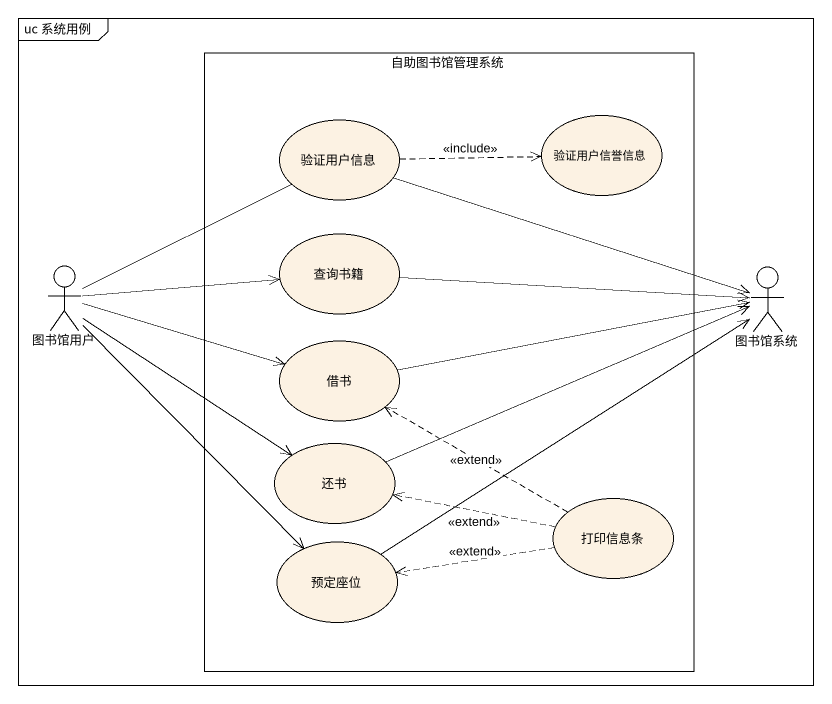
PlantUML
@startuml
mainframe uc 系统用例
rectangle 自助图书馆管理系统 {
  usecase 验证用户信息
  usecase 验证用户信誉信息
  usecase 查询书籍
  usecase 借书
  usecase 还书
  usecase 打印信息条
  usecase 预定座位
}
actor 图书馆用户
actor 图书馆系统
验证用户信息 .right.> 验证用户信誉信息 : <<include>>
验证用户信息 -right-> 图书馆系统
图书馆用户 -right- 验证用户信息
图书馆用户 -right-> 查询书籍
图书馆用户 -right-> 借书
图书馆用户 --> 还书
图书馆用户 --> 预定座位
查询书籍 -right-> 图书馆系统
借书 -right-> 图书馆系统
还书 -right-> 图书馆系统
打印信息条 .left.> 借书 : <<extend>>
打印信息条 .left.> 还书 : <<extend>>
打印信息条 .left.> 预定座位 : <<extend>>
预定座位 -up-> 图书馆系统
@enduml
